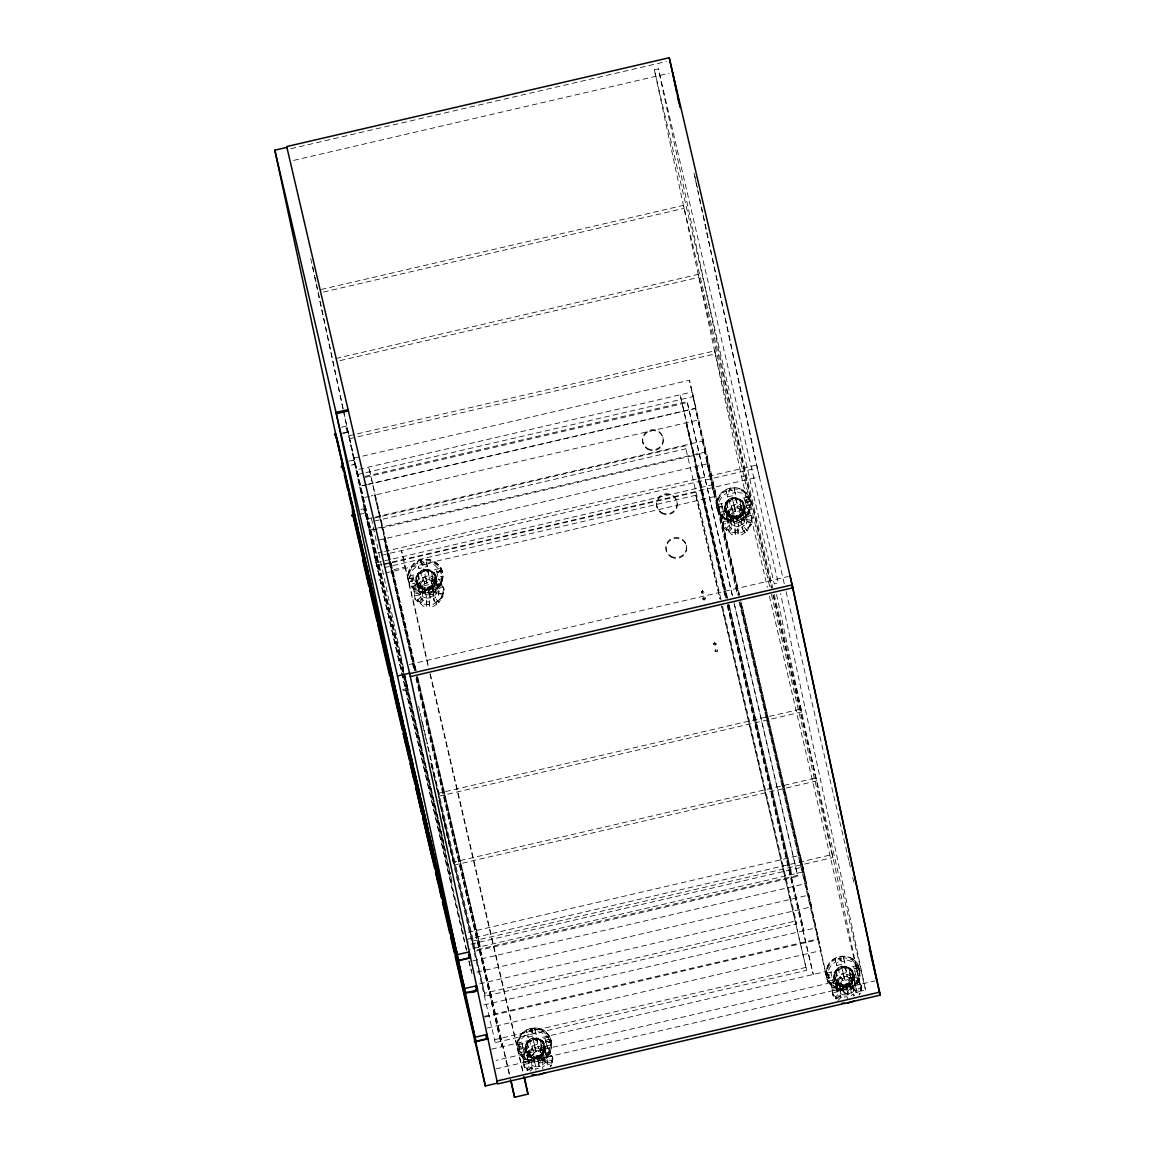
<?xml version="1.0" encoding="UTF-8"?>
<svg xmlns="http://www.w3.org/2000/svg" width="1155" height="1155" viewBox="0 0 1155 1155"><rect width="100%" height="100%" fill="white"/><g stroke="black" fill="none" stroke-linecap="round" stroke-linejoin="round"><path stroke-width="0.75" stroke-dasharray="5 3.75" d="M421.546 560.897L421.994 564.622L423.957 562.225L420.998 560.767L420.045 562.904L421.546 560.897L421.994 564.622M746.809 519.519L747.213 521.396L751.645 522.277L751.241 520.385L746.809 519.519L746.26 521.988L750.692 522.869L751.097 524.745L747.184 530.852L743.993 525.525L741.943 527.099L745.134 532.426L742.03 534.808L738.117 534.707L737.886 528.413L734.999 528.34L735.23 534.635L731.606 534.548L726.38 528.47L729.426 525.164L731.75 528.716L728.704 532.036M735.23 534.635L734.999 528.34M737.886 528.413L738.117 534.707M704.059 592.212L702.384 590.869L701.605 592.76L703.929 592.226L702.673 590.508L701.273 592.154L702.991 593.468L703.958 591.533M705.546 598.362L704.507 599.979L703.467 599.82L702.76 598.319L703.496 597.178L705.546 598.362L703.568 597.51L702.991 599.315M713.487 644.548L714.526 642.931L716.143 644.62L714.093 645.371L713.444 643.523L714.454 642.599L716.172 643.927M420.088 603.675L423.206 600.355L420.853 596.803L417.735 600.124L423.033 606.187L426.715 606.26L426.498 599.95L429.443 600.023L429.646 606.317L433.63 606.404L436.792 604.022L433.558 598.68L435.652 597.106L438.886 602.434L442.885 596.298L443.044 591.938L438.539 591.071L438.38 595.446L442.885 596.298L436.388 602.13M426.715 606.26L426.498 599.95M429.646 606.317L429.443 600.023M731.101 513.831L730.595 520.169L734.667 523.186L741.337 523.287L742.925 515.664L738.507 511.088L735.158 510.986L731.101 513.831L731.822 521.468M422.6 585.455L422.066 591.793L426.181 594.796L432.966 594.868L434.8 592.082L434.756 588.877L431.71 583.333L426.729 582.596L422.6 585.455L423.308 593.093M736.442 515.65L738.738 526.348L734.941 526.478L732.761 516.357L737.034 516.314L739.128 517.368L738.882 518.942L736.168 519.418L736.298 515.635L740.037 514.668L742.044 511.737M415.367 585.498L414.862 583.131L411.021 584.112L411.527 586.466L415.367 585.498L412.84 575.233L413.346 577.587L409.505 578.554C407.802 572.274 412.494 565.806 417.576 562.543L419.005 568.563L427.307 566.47L425.863 560.449L430.122 560.998L437.413 565.113L439.954 568.39L441.513 573.356L440.373 574.093L437.658 572.635L440.373 570.584L441.513 573.356L437.731 572.461L440.445 570.902L434.569 564.954L426.368 562.803L425.863 560.449M441.975 576.302L441.311 580.388L436.879 587.447L433.399 589.96L433.905 592.313C438.857 588.704 443.924 582.871 441.975 576.302L438.135 577.269L438.64 579.622L442.481 578.655M517.31 1044.409C517.57 1031.603 532.628 1023.936 543.615 1030.289C551.152 1034.995 554.285 1045.824 548.971 1053.288A17.224 16.704 -12.1 0 1 538.23 1060.81L525.251 1058.803L517.657 1048.437L525.251 1058.803M542.994 1062.21L543.846 1057.446L540.641 1051.96L535.747 1051.209L530.694 1057.172L532.412 1061.69L536.916 1063.654L542.994 1062.21L533.105 1054.327L530.694 1057.172M548.971 1053.288L551.209 1040.655M717.5 649.774L716.576 651.709L714.931 650.727L715.638 649.24L717.5 649.774L717.515 651.434L715.133 651.377L716.042 649.442L717.688 650.424M827.918 980.84L838.039 988.911A17.224 16.704 -12.1 0 0 857.689 981.62L859.926 968.973L858.439 965.219A17.224 16.704 -12.1 0 0 831.542 961.047A17.224 16.704 -12.1 0 0 834.025 987.453A17.224 16.704 -12.1 0 0 859.638 977.953L859.926 968.973L852.332 958.621A17.224 16.704 -12.1 0 0 827.918 980.84L838.111 989.229M546.098 1056.681L550.921 1049.621A17.224 16.704 -12.1 0 1 517.714 1048.754L518.075 1040.092L522.825 1032.714A17.224 16.704 -12.1 0 1 551.686 1045.304M716.649 503.883L719.291 495.582M825.955 972.423L828.597 964.122M523.576 1061.777L523.172 1059.9L527.662 1059.236L528.066 1061.127L523.576 1061.777L524.716 1052.869L528.571 1055.179L528.976 1057.07L525.121 1054.76M546.835 1062.196L551.282 1063.076L551.686 1064.953L547.239 1064.087L546.835 1062.196L547.383 1059.727L551.83 1060.593L552.234 1062.485L547.788 1061.604L547.383 1059.727M547.239 1064.087L547.788 1061.604M527.359 1070.57L526.954 1068.678L530.015 1065.372L530.419 1067.249L527.359 1070.57L524.457 1068.043L522.594 1055.973L528.153 1047.311L538.086 1044.077L547.744 1047.787L552.624 1056.709L550.43 1066.657L551.686 1064.953L549.52 1067.076M552.234 1062.485L552.624 1056.709M751.097 524.745L746.78 528.976L751.097 524.745L746.664 523.865L747.213 521.396M723.867 527.835L722.019 515.765L727.563 507.103L737.496 503.869L747.169 507.579L752.035 516.502L749.84 526.449L741.597 532.773L731.173 532.513L723.434 525.799L723.867 527.835L726.784 530.362L729.83 527.041L729.426 525.164M751.645 522.277L752.035 516.502M855.552 990.528L859.999 991.409L860.403 993.286L855.956 992.419L855.552 990.528L856.1 988.059L860.547 988.925L860.951 990.817L856.505 989.936L856.1 988.059M855.956 992.419L856.505 989.936M836.076 998.902L835.671 997.01L838.718 993.704L839.122 995.581L836.076 998.902L833.174 996.375L831.311 984.305L836.87 975.643L846.803 972.409L856.461 976.119L861.341 985.042L859.132 994.989L860.403 993.286M860.951 990.817L861.341 985.042M416.248 577.154L420.665 594.06L418.5 590.97L419.034 587.505L416.248 577.154L418.904 592.558L414.327 593.222L415.526 584.315L419.424 586.596L419.828 588.487L415.93 586.191M438.38 595.446L438.539 591.071M415.194 599.488L413.36 587.419L419.034 578.727L429.14 575.464L438.958 579.131L443.867 588.039L441.6 598.001L433.197 604.368L422.6 604.152L414.76 597.453L415.194 599.488L418.139 602.015L421.257 598.68L420.853 596.803M438.943 592.963L443.448 593.829L443.867 588.039M412.84 578.626L412.061 581.557L410.487 581.297L409.375 578.843L412.84 578.626L412.061 581.557L409.707 578.727M549.145 1042.748L549.924 1039.832L548.192 1039.457L546.459 1041.29L549.145 1042.748L550.256 1042.027L549.924 1039.832L546.459 1041.29M718.15 507.493L721.413 506.67L721.095 509.326L721.413 506.67L719.666 506.309L718.15 507.493L721.745 507.406L719.666 506.309M518.783 1047.109L521.107 1039.226L527.156 1033.494L526.651 1031.141A16.242 15.766 -12.1 0 0 518.277 1044.755L518.783 1047.109L522.551 1046.156L522.046 1043.788L524.067 1051.7L524.572 1054.053L520.79 1055.006L520.284 1052.653L524.067 1051.7M409.505 578.554L411.902 570.671L418.081 564.896L417.576 562.543M518.942 1049.26L519.764 1046.661L522.262 1047.296L518.942 1049.26L519.764 1046.661L520.313 1050.27L522.277 1048.74L518.942 1049.26L520.313 1050.27L518.754 1049.159M517.238 1044.091L519.88 1035.79L526.42 1029.841M532.412 1032.671L532.368 1029.668L529.106 1030.52L532.412 1032.671L530.564 1029.495L529.178 1030.838M841.114 961.003L841.085 958L837.823 958.852L841.114 961.003L839.281 957.827L837.88 959.17M725.427 505.731L727.087 519.331L727.592 515.866L725.427 505.731L726.177 502.05L728.791 499.335L732.27 497.791L736.067 497.646L738.002 508.373L741.553 509.658L739.489 498.368M727.592 515.866L728.964 512.401L726.784 502.266M736.067 497.646L739.373 499.523L741.553 509.658M732.761 516.357L729.455 514.48L731.389 525.207L728.632 522.695L727.058 512.3M739.373 499.523L742.362 501.443L743.95 511.838L745.495 515.188L743.907 504.793L746.188 518.624L743.286 507.709M739.893 500.245L736.356 498.974L732.544 499.119L729.339 501.227L729.007 500.346L726.394 503.06L725.109 506.828M527.647 1052.508L529.221 1062.903L526.016 1045.939L526.767 1042.258L529.38 1039.543L532.859 1037.999L536.656 1037.869L538.591 1048.581L542.143 1049.866L540.078 1038.576M731.389 525.207L729.325 513.917M734.941 526.478L733.006 515.765M527.373 1042.474L529.539 1052.609L527.575 1055.858L527.676 1059.554L526.016 1045.939M536.656 1037.869L539.962 1039.731L542.143 1049.866M529.914 1054.125L530.087 1056.608L527.33 1054.096L525.727 1050.429M537.032 1055.858L539.327 1066.556L535.53 1066.7L533.581 1055.973L530.044 1054.688L531.979 1065.415L529.221 1062.903M539.962 1039.731L542.951 1041.651L544.539 1052.046L546.084 1055.396L544.496 1045.015L546.763 1058.832L545.405 1062.297L542.792 1065.011L539.327 1066.556M739.778 514.091L742.203 524.803L744.816 522.089L745.581 518.407M531.979 1065.415L535.53 1066.7M834.733 974.271L836.393 987.872L836.899 984.407L834.733 974.271L835.484 970.59L838.097 967.876L841.562 966.331L845.373 966.186L847.308 976.913L850.845 978.198L848.795 966.908M836.899 984.407L838.256 980.942L836.09 970.806M845.373 966.186L848.68 968.063L850.845 978.198M838.631 982.457L838.804 984.941L836.047 982.429L834.43 978.747M845.749 984.19L848.03 994.888L844.233 995.018L842.298 984.305L838.747 983.021L840.696 993.748L837.938 991.235L836.364 980.84M848.68 968.063L851.668 969.983L853.242 980.378L854.787 983.728L853.213 973.333L855.48 987.164L854.123 990.629L851.509 993.343L849.069 982.631L845.604 984.175L848.03 994.888M840.696 993.748L844.233 995.018M852.592 976.249L852.231 981.822L849.618 984.522L849.286 983.641L845.821 985.186L846.153 986.067L842.356 986.211L839.035 984.334M416.854 577.37L417.648 573.674L420.305 570.96L427.711 569.242L429.631 579.969L433.24 581.225L431.19 569.935M419.034 587.505L420.434 584.026L418.254 573.891M427.711 569.242L431.06 571.104L433.24 581.225M420.795 585.542L420.969 588.025L418.168 585.527L416.551 581.846M428.014 587.245L430.31 597.944L426.455 598.102L424.52 587.375L420.911 586.105L422.846 596.832L420.059 594.334M431.06 571.104L434.092 573.01L435.666 583.405L437.225 586.754L435.652 576.359L437.918 590.191L436.518 593.656L433.847 596.384L431.407 585.686L427.87 587.245L430.31 597.944M422.846 596.832L426.455 598.102M435.002 579.276L434.627 584.849L431.956 587.577L431.623 586.682L428.086 588.242L428.418 589.137L424.564 589.295L421.2 587.433M828.9 974.531L827.659 977.592L829.03 978.603L831.066 977.39L827.659 977.592L828.9 974.531L831.066 977.39M746.621 517.31L746.217 515.419L750.245 513.311L750.649 515.188L746.621 517.31L745.408 515.087L749.436 512.979L743.979 508.229L742.261 512.344L739.85 511.42L739.445 509.543L741.164 505.428L744.195 506.121M739.85 511.42L741.568 507.305L741.164 505.428M744.21 521.872L741.857 510.467L743.575 506.352L742.578 502.454M547.21 1057.518L546.806 1055.627L550.82 1053.519L551.224 1055.396L547.21 1057.518L545.997 1055.295L550.011 1053.187L548.192 1049.837L544.554 1048.437L542.85 1052.552L540.439 1051.628L540.035 1049.751L541.753 1045.636L544.785 1046.329L544.279 1049.794M540.439 1051.628L542.157 1047.513L541.753 1045.636M544.799 1062.08L542.446 1050.675L544.149 1046.56L543.168 1042.662L540.41 1040.15L536.873 1038.865L533.076 1039.009L533.393 1039.89L529.928 1041.435L529.596 1040.554L526.983 1043.268L525.626 1046.733L526.377 1050.473M861.774 987.077L859.941 983.728L855.927 985.85L854.714 983.627L858.728 981.519L856.909 978.17L853.271 976.769L851.553 980.884L849.156 979.96L848.752 978.083L850.47 973.968L853.502 974.661M849.156 979.96L850.874 975.845L850.47 973.968M853.516 990.413L851.148 979.007L852.866 974.892L851.885 970.994L849.127 968.482L845.576 967.197L841.778 967.341L842.111 968.222L838.646 969.767L838.313 968.886L835.7 971.6L834.343 975.065L835.094 978.805M431.508 583.001L431.104 581.124L432.865 576.995L433.269 578.886L431.508 583.001L433.948 583.925L435.709 579.796L441.239 584.517L437.139 586.653L438.366 588.862L442.466 586.74L440.835 582.64L436.734 584.762L438.366 588.862M435.897 593.439L433.544 582.033L435.94 577.688L435.406 581.153M442.553 572.288L438.366 564.68L430.671 559.872A17.773 17.238 -12.1 0 0 413.606 563.828L410.66 567.235L408.018 575.869M852.477 982.587L848.348 985.98L846.99 988.579L844.652 986.24L847.279 984.623L848.434 985.908L846.99 988.579M839.396 985.504L841.49 981.086L847.813 979.628L852.376 985.836L847.655 993.387L845.965 993.56L839.887 988.709L839.396 985.504L841.129 990.023L845.633 991.986L847.322 991.813L852.376 985.836M748.556 502.541L749.667 500.36L748.541 499.047L748.137 502.988L746.693 502.642L746.245 499.682L748.556 502.541L746.693 502.642L749.667 500.36L748.137 502.988M857.689 981.62L859.638 977.953L854.816 985.013M437.24 588.039L442.163 580.951A16.979 16.473 -12.1 0 0 438.366 564.68L430.728 560.175A17.773 17.238 -12.1 0 0 413.663 564.145L408.812 571.552A16.979 16.473 -12.1 0 0 412.609 587.808L420.232 592.313A17.773 17.238 -12.1 0 0 437.312 588.357L442.163 580.951L437.24 588.039A17.773 17.238 -12.1 0 1 420.175 591.995L412.537 587.505A17.007 16.488 -12.1 0 1 410.675 567.235M737.034 516.314L736.168 519.418M537.075 1056.363L535.963 1058.413L538.273 1060.247L539.775 1059.02L537.075 1056.363L538.692 1059.785L537.624 1056.522L535.963 1058.413L538.692 1059.785L539.775 1059.02M434.872 585.614L436.171 583.261A10.251 9.947 -12.1 0 0 434.424 573.328L429.963 570.382A10.727 10.395 -12.1 0 0 417.677 574.223L416.377 576.576A10.251 9.947 -12.1 0 0 418.139 586.523L422.586 589.469A10.727 10.395 -12.1 0 0 434.872 585.628L430.656 589.036M728.516 491.12L729.917 488.969L732.342 490.63L732.068 491.756L729.917 488.969L728.993 492.146L728.516 491.12L732.342 490.63L729.512 489.475M722.452 517.801L724.532 514.553L724.127 512.661L727.982 514.971L728.386 516.848L724.532 514.553M727.982 514.971L729.368 512.82L725.513 510.51L725.918 512.401L729.772 514.697L728.386 516.848M528.571 1055.179L529.943 1053.028L526.102 1050.718L526.507 1052.609L530.347 1054.905L528.976 1057.07M833.838 983.093L837.678 985.388L837.274 983.511L833.434 981.201L833.838 983.093L831.744 986.341L832.279 990.109L836.783 989.46L837.144 991.943L832.64 992.607L832.235 990.716L836.74 990.066L837.144 991.943M837.678 985.388L839.064 983.237L835.224 980.942L841.042 976.466L840.638 974.589L843.107 973.781L844.897 979.859L842.428 980.667L840.638 974.589M837.274 983.511L838.66 981.36L834.82 979.05L835.224 980.942M419.424 586.596L420.839 584.444L416.941 582.149L417.345 584.026L421.243 586.321L419.828 588.487M428.245 591.562L430.743 588.963L428.245 591.562L427.09 589.151L427.87 587.245M354.224 464.483C356.375 460.181 350.6 458.203 353.228 464.411M535.747 1051.209L533.105 1054.327L543.846 1057.446M538.605 1063.481L543.659 1057.518L540.641 1051.96M429.602 594.868L434.756 588.877M728.3 530.145L731.346 526.839M528.889 1070.353L531.935 1067.047L530.015 1065.372M530.304 1071.133L532.34 1068.924L531.935 1067.047M837.592 998.685L840.652 995.379L838.718 993.704M837.996 1000.577L841.057 997.256L840.652 995.379M419.684 601.784L422.802 598.463M729.079 500.664L727.073 503.594M728.964 512.401L730.971 509.471L734.71 508.503L732.53 498.368M736.587 516.964L740.312 515.982L742.939 513.282L744.296 509.803L743.531 506.063M529.669 1040.872L527.055 1043.586L525.684 1047.051M529.539 1052.609L531.56 1049.678L535.285 1048.711L533.119 1038.576M540.843 1055.887L542.85 1052.956M838.386 969.204L835.772 971.904L834.401 975.383M838.256 980.942L840.263 978.011L844.002 977.043L841.836 966.908M849.546 984.219L852.173 981.505L853.531 978.04M420.593 572.274L417.922 575.002L416.522 578.467M420.434 584.026L422.485 581.081L426.282 580.099L423.726 568.838M431.883 587.26L434.554 584.531L435.955 581.066L435.652 576.359M438.481 600.542L442.885 596.298M743.185 514.047L739.056 517.44M543.774 1054.255L539.63 1057.648M725.918 512.401L731.736 507.926L731.332 506.049L733.122 512.127L735.605 511.319L733.8 505.24M745.134 532.426L742.347 528.976L744.398 527.402L743.993 525.525M526.507 1052.609L532.325 1048.134L531.921 1046.257L533.711 1052.335L536.18 1051.526L534.39 1045.448M544.568 1065.733L542.518 1067.307L542.922 1069.184M851.235 995.639L853.285 994.065L855.148 996.361M417.345 584.026L423.264 579.536L422.86 577.659L425.387 576.85L427.177 582.914L424.665 583.737L423.264 579.536M436.792 604.022L433.962 600.571L436.056 598.983L435.652 597.106M437.658 572.635L440.373 570.584L440.373 574.093M738.016 523.273L742.073 520.429L732.515 514.119L730.595 520.169L741.337 523.287L732.515 514.119L738.507 511.088M546.171 1056.998L538.288 1061.127M854.888 985.331L847.005 989.46M410.487 581.297L413.187 579.709L409.375 578.843M855.523 983.959L859.537 981.851L858.324 979.628L854.31 981.736L855.927 985.85M437.962 586.985L442.062 584.849M739.128 517.368L735.591 518.985L736.486 516.155L738.882 518.942M729.281 500.923L732.487 498.801L736.284 498.657L739.835 499.942L742.059 503.031M727.087 519.331L725.513 508.951M725.138 510.207L726.74 513.888L729.498 516.386L733.05 517.671L736.847 517.527L736.515 516.646L740.254 515.679L742.867 512.964L744.224 509.499M725.802 510.265L725.643 506.742M727.275 513.311L729.44 516.083L732.977 517.353L736.774 517.223M743.95 511.838L742.246 500.88M728.632 522.695L726.943 511.737M738.738 526.348L741.943 524.226M529.856 1041.131L533.336 1039.587M527.676 1059.554L526.102 1049.159M542.648 1043.239L540.482 1040.467L536.931 1039.182L533.134 1039.327M527.864 1053.519L530.015 1056.291L533.567 1057.576L537.364 1057.431M544.12 1046.271L544.814 1049.707L543.514 1053.49L540.901 1056.19L540.569 1055.309L537.104 1056.854L537.436 1057.735L533.639 1057.879L530.318 1056.017M544.539 1052.046L542.836 1041.088M539.053 1065.978L536.887 1055.843L540.627 1054.876L542.633 1051.945M537.162 1057.172L540.641 1055.627M838.573 969.464L842.053 967.919M836.393 987.872L834.82 977.491M851.365 971.572L849.199 968.8L845.648 967.515L841.851 967.659M836.567 981.851L838.732 984.623L842.284 985.894L846.081 985.764M852.838 974.603L852.996 978.126M853.242 980.378L851.553 969.42M845.879 985.504L849.358 983.959M837.938 991.235L836.234 980.277M847.77 994.311L851.249 992.766M420.795 572.534L424.333 570.974M433.702 574.28L431.522 571.508L427.913 570.238L424.058 570.397L424.39 571.292L420.853 572.851L420.521 571.956L417.85 574.685L416.464 578.164L417.215 581.903M418.702 584.935L420.896 587.707L424.491 588.978L428.361 588.819M435.868 577.37L433.486 573.27M435.666 583.405L433.977 572.447M428.159 588.559L431.696 587M430.05 597.366L433.573 595.807M427.177 582.914L425.791 578.727L429.588 577.5L433.269 578.886M424.665 583.737L424.26 581.846L426.773 581.037M732.718 510.236L735.201 509.427M533.307 1050.444L535.776 1049.635M844.493 977.967L842.024 978.776L842.428 980.667M844.738 987.049L848.434 985.908M364.662 513.167C365.904 508.575 361.977 508.099 363.349 513.195M347.309 432.201C343.598 421.488 350.658 434.684 342.876 432.937M532.368 1029.668L529.106 1030.52L532.657 1031.964M841.085 958L837.823 958.852L841.374 960.296M426.801 564.116L418.5 566.21L419.005 568.563M409 576.201L439.954 568.39M727.506 496.953L735.663 494.889L735.158 492.535L727 494.585L727.506 496.953L726.076 490.933A16.257 15.766 -12.1 0 0 717.688 504.533L718.193 506.901L721.976 505.933L721.471 503.58L723.478 511.492L723.983 513.845L720.215 514.798L719.709 512.445L723.478 511.492M440.459 570.743L436.619 571.711L436.114 569.357L438.64 579.622M717.688 504.533L748.122 496.852L748.628 499.205L744.845 500.158L746.866 508.07L750.635 507.117L750.144 504.749L746.361 505.717L746.866 508.07M432.461 586.292L432.966 588.646L424.679 590.739L424.174 588.386L432.461 586.292L433.399 589.96M740.817 514.697L741.322 517.065L733.165 519.115L732.66 516.761L740.817 514.697L742.261 520.717A16.257 15.766 -12.1 0 0 750.635 507.117M528.095 1037.161L536.252 1035.097L535.747 1032.743L527.59 1034.808L528.095 1037.161L526.651 1031.141M518.277 1044.755L548.712 1037.06L549.217 1039.413L545.434 1040.366L547.441 1048.278L551.224 1047.325L550.718 1044.972L546.936 1045.925L547.441 1048.278M836.812 965.493L844.969 963.429L844.464 961.076L836.307 963.126L836.812 965.493L835.368 959.473A16.257 15.766 -12.1 0 0 826.98 973.073L827.485 975.441L831.268 974.474L830.763 972.12L833.289 982.385L829.507 983.338L829.001 980.985L832.784 980.032L833.289 982.385M826.98 973.073L857.414 965.392L857.92 967.746L854.151 968.699L853.646 966.345L856.158 976.61L859.941 975.657L859.436 973.29L855.653 974.257L856.158 976.61M541.406 1054.919L541.912 1057.273L533.754 1059.323L533.249 1056.969L541.406 1054.919L542.836 1060.94A16.242 15.766 -12.1 0 0 551.224 1047.325M850.123 983.237L850.629 985.605L842.471 987.655L841.966 985.302L850.123 983.237L851.553 989.272A16.257 15.766 -12.1 0 0 859.941 975.657M290.858 148.692L666.377 61.518M654.351 69.791L658.379 68.852L778.297 582.957L774.269 583.881L654.351 69.791L741.597 476.798L767.382 587.332M293.587 160.415L669.106 73.227M321.104 289.501L683.515 205.359L772.753 587.953M323.487 292.042L684.135 208.319L683.515 205.359M335.888 358.483L698.299 274.341L771.396 587.938M340.032 360.62L698.934 277.301L698.299 274.341M341.461 427.249L346.644 426.036L403.802 670.954M342.761 433.255L347.929 432.057M348.94 435.796L714.7 350.875L769.981 587.794M349.575 438.741L715.335 353.834L714.7 350.875M353.892 458.145L360.923 456.514M362.684 456.11L689.463 380.24L739.676 595.547M348.738 461.163L353.921 459.964L404.135 675.227M351.337 465.147L354.859 464.339M357.415 474.561L692.971 396.656L689.463 380.24M364.98 476.394L687.11 401.608L732.544 596.37M365.182 477.376L687.326 402.59L687.11 401.608M366.828 484.58L359.797 486.212L403.023 671.459M368.589 484.162L695.368 408.307L738.983 595.316M367.175 484.638L360.143 486.269L356.635 469.854L692.192 391.964L695.714 408.365L368.777 484.263M369.557 496.289L362.54 497.921L369.571 530.737L705.128 452.847L698.096 420.016L371.159 495.914M360.909 509.442L364.359 508.648L463.516 934.337M358.887 514.509L365.298 513.022M366.842 519.028L373.859 517.397M375.62 516.992L702.399 441.123L695.368 408.307M373.816 518.147L685.218 445.859L721.023 599.561M374.451 521.093L685.853 448.804L685.218 445.859M369.181 529.972L704.738 452.067L738.146 595.258M382.81 551.859L374.047 553.895L466.461 949.641M384.572 551.455L756.583 465.09L784.447 584.56M741.597 476.798L745.625 475.86L658.379 68.852M376.227 562.788L711.783 484.898L704.738 452.067M382.045 564.376L376.775 565.604L343.598 410.891M383.792 563.972L759.311 476.798L699.006 195.484M383.778 564.622L695.18 492.333L720.128 599.257M384.413 567.581L695.815 495.278L695.18 492.333M414.977 670.29L391.617 570.137L405.044 567.033L401.521 550.617L428.577 666.579M409.332 664.5L788.36 576.504M402.647 689.492L407.816 688.293M402.951 690.791L408.119 689.593L404.726 673.726M439.232 796.127L801.642 712L801.007 709.04L438.597 793.182L439.232 796.127L427.364 745.235M454.031 865.109L816.426 780.982L815.791 778.022L453.395 862.164L454.031 865.109L440.286 806.002M468.165 932.388L800.271 855.292L803.793 871.707L469.955 949.208M466.447 939.477L832.206 854.556L832.842 857.515L467.082 942.422M470.966 944.097L803.014 867.001L741.322 602.564M797.629 875.346L475.485 950.132L475.701 951.114L797.845 876.327L734.19 603.386M472.727 960.917L806.522 883.416L803.014 867.001M476.798 972.164L808.919 895.067L828.063 983.367L496.015 1060.449M479.599 983.872L811.647 906.776L740.629 602.318M485.273 996.144L484.638 993.199L796.04 920.896L796.676 923.856L485.273 996.144L435.392 782.282M483.844 1004.994L815.95 927.884M484.465 1016.328L818.289 938.827M484.883 1017.093L818.678 939.607L739.893 601.842M487.222 1028.037L821.032 950.551L739.778 602.26M806.002 967.37L494.6 1039.673L495.235 1042.619L806.638 970.33L721.76 606.274M491.496 1049.159L825.334 971.658M496.029 1068.88L875.057 980.884M769.432 596.11L861.529 990.889L865.557 989.965L780.563 593.526M419.251 595.056L414.674 595.72L414.27 593.843L418.846 593.165L419.251 595.056L418.5 590.667L413.923 591.346L414.327 593.222M727.491 520.919L727.087 519.028L722.582 519.678L722.987 521.569L727.491 520.919L727.838 523.403L723.333 524.067L722.929 522.176L727.433 521.526L727.838 523.403M836.783 989.46L836.379 987.568L831.874 988.232L832.279 990.109M528.427 1063.625L528.023 1061.734L523.518 1062.398L523.922 1064.275L528.427 1063.625L527.662 1059.236M427.09 589.151L430.743 588.963L428.057 587.751L424.275 587.967M424.13 570.714L427.985 570.556L431.595 571.826L434.381 574.324L435.334 577.948M429.877 579.362L426.282 580.099M732.14 497.228L734.436 507.926L738.233 507.781M841.446 965.768L843.742 976.466L847.539 976.322M842.067 984.897L845.604 984.175M532.729 1037.435L535.025 1048.134L538.822 1047.989M533.35 1056.565L536.887 1055.843M426.902 601.842L429.848 601.899M426.31 604.383L429.241 604.44M735.403 530.217L738.29 530.289M538.475 1068.62L535.588 1068.548L535.992 1070.44M424.463 569.675L429.891 570.065L434.352 573.01A10.236 9.919 -12.1 0 1 436.085 582.986L432.923 587.274A10.727 10.409 -12.1 0 1 422.513 589.151L418.067 586.206A10.251 9.947 -12.1 0 1 416.32 576.273L419.482 571.942A10.742 10.409 -12.1 0 1 429.891 570.065M732.876 498.079L738.218 498.484M842.168 966.62L847.525 967.024M533.451 1038.287L538.808 1038.692M425.112 592.039L420.853 591.49L413.562 587.39L411.021 584.112M530.636 1028.268L543.615 1030.289L549.65 1036.569M437.976 593.555L442.481 594.421M546.517 1041.117L550.256 1042.027L548.192 1039.457M857.92 967.746A16.257 15.766 -12.1 0 0 844.031 959.762L843.525 957.408L851.596 959.574L857.414 965.392M549.217 1039.413A16.242 15.766 -12.1 0 0 535.314 1031.429L534.808 1029.076L542.879 1031.242L548.712 1037.06M432.966 594.868L422.066 591.793L424.044 585.729L430.483 584.242L432.042 584.906L434.8 592.082M433.731 583.318L431.407 585.686M731.62 524.615L735.172 525.886M851.351 980.277L849.069 982.631M431.104 581.124L433.544 582.033M741.568 507.305L737.944 505.919L734.205 507.132L735.605 511.319M739.445 509.543L741.857 510.467M850.874 975.845L847.236 974.459L843.511 975.672L844.897 979.859M848.752 978.083L851.148 979.007M542.157 1047.513L538.519 1046.127L534.794 1047.34L536.18 1051.526M540.035 1049.751L542.446 1050.675M430.829 589.122L428.057 587.751L429.198 591.331M728.805 520.688L721.283 516.155A17.224 16.704 -12.1 0 1 723.983 491.106A17.224 16.704 -12.1 0 1 749.133 496.679L751.097 505.096A17.224 16.704 -12.1 0 1 728.805 520.688L721.283 516.155L717.067 508.229M744.874 506.164L744.932 506.482A10.395 10.092 -12.1 0 1 731.101 517.844L726.712 514.885M854.166 974.719L854.238 975.022A10.395 10.092 -12.1 0 1 840.407 986.384L836.018 983.425M545.449 1046.387L545.521 1046.69A10.395 10.092 -12.1 0 1 531.69 1058.052L527.301 1055.092M418.139 586.523L422.586 589.469M844.652 986.24L847.409 988.117L847.279 984.623M845.965 993.56L839.887 988.709L841.822 982.66L847.655 993.387M421.257 598.68L423.206 600.355M729.83 527.041L731.75 528.716M839.122 995.581L841.057 997.256M832.741 994.34L837.895 998.815M530.419 1067.249L532.34 1068.924M524.024 1066.007L530.463 1071.595M743.026 490.081L750.62 500.433L748.397 513.08L741.857 519.043L737.641 520.602L724.661 518.595L718.627 512.3A17.224 16.704 -12.1 0 1 743.026 490.081L746.549 493.142M852.332 958.621L855.841 961.682M433.472 580.633L436.272 583.145M741.784 509.066L744.542 511.578M851.091 977.606L853.834 980.119M542.374 1049.274L545.131 1051.786M748.628 499.205L742.795 493.387L734.724 491.222L734.219 488.868A16.257 15.766 -12.1 0 1 748.122 496.852M851.986 970.301L849.921 968.222L853.43 972.524M436.056 598.983L438.886 602.434M744.398 527.402L747.184 530.852M411.527 586.466L414.068 589.743L425.618 594.406L424.174 588.386M720.215 514.798L722.727 518.09L734.104 522.782L732.66 516.761M702.789 598.665L704.435 599.647L705.344 597.713M442.466 586.74L444.314 590.075M750.649 515.188L752.468 518.537M746.217 515.419L745.004 513.195L749.032 511.088L749.436 512.979M551.224 1055.396L553.057 1058.745M546.806 1055.627L545.593 1053.403L549.607 1051.295L550.011 1053.187M741.77 501.703L743.315 505.067M727.679 519.071L729.224 522.435M851.076 970.243L852.621 973.607M836.985 987.612L838.53 990.976M542.359 1041.911L543.904 1045.275M528.268 1059.279L529.813 1062.643M701.316 592.14L701.677 593.093M422.86 577.659L424.26 581.846M731.736 507.926L733.122 512.127M532.325 1048.134L533.711 1052.335M746.361 505.717L744.34 497.805L744.845 500.158M734.219 488.868L735.663 494.889M843.525 957.408L844.969 963.429M721.976 505.933L723.983 513.845M841.966 985.302L843.395 991.322A16.257 15.766 -12.1 0 1 829.507 983.338M426.368 562.803L427.307 566.47M432.966 588.646L433.905 592.313M546.936 1045.925L544.929 1038.013L545.434 1040.366M534.808 1029.076L536.252 1035.097M533.249 1056.969L534.693 1062.99A16.242 15.766 -12.1 0 1 520.79 1055.006M522.551 1046.156L524.572 1054.053M786.093 591.591L848.809 860.417M849.214 862.179L850.441 867.448M852.708 877.425L853.949 882.694M774.211 594.406L801.642 712M745.625 475.86L771.829 588.155M773.46 595.172L865.557 989.965M773.027 594.955L816.426 780.982M749.133 496.679L751.097 505.096M858.439 965.219L860.403 973.636M771.425 594.262L832.842 857.515M692.971 396.656L739.099 594.406M740.745 601.423L806.522 883.416M702.399 441.123L738.247 594.825M711.783 484.898L737.41 594.767M739.041 601.784L828.063 983.367M687.326 402.59L732.342 595.59M733.988 602.607L797.845 876.327M727.607 598.348L680.107 394.765L727.029 597.207M729.238 605.364L791.709 874.508L728.661 604.224M726.899 598.117L686.012 422.817L726.177 597.64M728.545 605.133L803.866 930.699L727.809 604.643M726.062 598.059L695.397 466.591L725.326 597.568M727.708 605.076L813.25 974.459L727.376 606.346M722.655 606.577L796.676 923.856M695.815 495.278L719.94 598.709M721.572 605.725L806.638 970.33M430.209 673.61L523.258 1072.446M405.044 567.033L428.404 667.171M430.035 674.202L523.085 1073.053M416.204 670.636L368.705 467.053L415.627 669.496M417.836 677.667L480.307 946.797L417.258 676.527M415.511 670.405L374.61 495.12L414.775 669.929M417.143 677.422L492.463 1002.988L416.406 676.931M415.15 669.698L388.094 553.736L391.617 570.137M416.782 676.729L509.831 1075.565M416.623 677.321L509.658 1076.171M414.659 670.348L383.994 538.88L413.938 669.871M416.305 677.364L501.848 1046.748L415.973 678.635M418.601 706.239L419.828 711.509M420.232 713.256L475.701 951.114M421.402 719.464L422.629 724.734M422.86 725.932L427.133 744.037M431.479 765.317L434.338 777.575M434.756 779.336L484.638 993.199M430.887 763.007L433.342 773.518M433.746 775.279L434.973 780.535M438.871 800.184L440.098 805.439M442.481 816.498L495.235 1042.619M405.376 677.797L444.011 843.453M347.078 428.144L446.292 854.209M404.322 676.411L450.551 874.205M403.427 673.221L450.45 874.797M450.869 876.558L452.081 881.814M468.988 961.119L470.778 968.554M470.966 968.915L472.236 975.065M466.49 950.421L374.682 556.84L757.218 468.035L694.011 173.221M468.944 960.96L471.399 971.499M694.862 176.152L695.989 181.422M696.364 183.183L698.631 193.737M776.535 594.464L861.529 990.889M858.324 979.628L858.728 981.519M851.827 979.931L854.123 990.629M853.285 994.065L853.689 995.942M851.553 989.272L851.047 986.904A16.257 15.766 -12.1 0 0 859.436 973.29M849.214 982.645L851.509 993.343M845.012 966.215L847.308 976.913M746.26 521.988L746.664 523.865M847.597 998.83L847.192 996.953L844.291 996.881L844.695 998.772M742.535 511.391L744.816 522.089M842.298 984.305L844.478 994.426M742.261 520.717L741.755 518.364A16.257 15.766 -12.1 0 0 750.144 504.749M838.097 967.876L840.537 978.588M739.907 514.105L740.312 515.982M835.368 959.473L835.874 961.826A16.257 15.766 -12.1 0 0 827.485 975.441M735.706 497.675L738.002 508.373M741.943 527.099L742.347 528.976M838.66 981.36L839.064 983.237M835.484 970.59L837.649 980.725M736.298 515.635L738.478 525.77M728.791 499.335L731.231 510.048M726.076 490.933L726.582 493.286A16.257 15.766 -12.1 0 0 718.193 506.901M729.368 512.82L729.772 514.697M726.177 502.05L728.357 512.185M726.38 528.47L726.784 530.362M676.888 501.4L677.061 502.223M686.272 545.16L686.445 545.983M662.912 437.413L663.086 438.236M656.747 506.078L656.935 506.901M666.132 549.838L666.305 550.661M642.772 442.076L642.96 442.899M543.11 1051.599L545.405 1062.297M443.044 591.938L443.448 593.829M440.835 582.64L441.239 584.517M542.836 1060.94L542.33 1058.572A16.242 15.766 -12.1 0 0 550.718 1044.972M540.352 1054.298L542.792 1065.011M536.295 1037.883L538.591 1048.581M434.222 582.972L436.518 593.656M533.581 1055.973L535.761 1066.108M529.38 1039.543L531.82 1050.256M431.551 585.686L433.847 596.384M427.35 569.271L429.631 579.969M433.558 598.68L433.962 600.571M529.943 1053.028L530.347 1054.905M526.767 1042.258L528.932 1052.393M425.387 576.85L425.791 578.727M424.52 587.375L426.686 597.51M420.305 570.96L422.744 581.658M420.839 584.444L421.243 586.321M417.648 573.674L419.814 583.809M418.37 583.376L420.665 594.06M417.735 600.124L418.139 602.015M371.448 518.508L404.351 671.965M312.702 266.718L314.579 275.511M314.954 277.258L316.095 282.542M316.47 284.303L343.223 409.13M310.724 258.489L342.862 408.408M343.237 410.169L374.798 557.331M836.379 987.568L836.74 990.066M832.64 992.607L833.174 996.375M727.087 519.028L727.433 521.526M523.922 1064.275L524.457 1068.043M715.97 643.263L715.061 645.212L713.444 643.523M525.41 1045.723L525.511 1049.419M855.379 983.468L855.48 987.164M834.127 974.055L834.213 977.751M746.087 514.928L746.188 518.624M724.82 505.515L724.921 509.211M546.676 1055.136L546.763 1058.832M437.832 586.495L437.918 590.191M828.972 974.849L829.03 978.603M840.407 986.384A10.395 10.092 -12.1 0 1 837.361 969.175A10.395 10.092 -12.1 0 1 854.238 975.022M842.905 988.969A16.257 15.766 -12.1 0 1 829.001 980.985M434.8 561.633A17.022 16.517 -12.1 0 1 440.171 584.632M733.598 520.429A16.257 15.766 -12.1 0 1 719.695 512.445M731.101 517.844A10.395 10.092 -12.1 0 1 728.054 500.635A10.395 10.092 -12.1 0 1 744.932 506.482M534.188 1060.637A16.242 15.766 -12.1 0 1 520.284 1052.653M531.69 1058.052A10.395 10.092 -12.1 0 1 528.644 1040.843A10.395 10.092 -12.1 0 1 545.521 1046.69M545.564 1049.014L543.702 1053.938A10.395 10.092 -12.1 0 1 526.68 1054.082A10.395 10.092 -12.1 0 1 532.571 1038.489A10.395 10.092 -12.1 0 1 545.564 1049.014M744.975 508.806L743.113 513.73A10.395 10.092 -12.1 0 1 726.105 513.874A10.395 10.092 -12.1 0 1 731.981 498.267A10.395 10.092 -12.1 0 1 744.975 508.806M854.281 977.347L852.419 982.27A10.395 10.092 -12.1 0 1 835.397 982.414A10.395 10.092 -12.1 0 1 841.288 966.822A10.395 10.092 -12.1 0 1 854.281 977.347M858.641 968.164L857.847 971.081L855.985 971.182L855.552 968.222L858.641 968.164L857.429 971.528L855.552 968.222L857.847 971.081L855.985 971.182L855.624 968.54L858.641 968.164M423.957 562.225L421.416 564.246L420.998 560.767L423.957 562.225M707.481 463.776L371.91 541.681L378.956 574.511L714.512 496.607L707.481 463.776M670.867 556.883A10.337 10.02 -12.1 0 0 686.691 548.596A10.337 10.02 -12.1 0 0 671.575 539.5A10.337 10.02 -12.1 0 0 670.867 556.883M670.694 556.06A10.337 10.02 -12.1 0 0 686.518 547.773A10.337 10.02 -12.1 0 0 671.402 538.678A10.337 10.02 -12.1 0 0 670.694 556.06M661.483 513.109A10.337 10.02 -12.1 0 0 677.306 504.836A10.337 10.02 -12.1 0 0 662.19 495.74A10.337 10.02 -12.1 0 0 661.483 513.109M661.31 512.3A10.337 10.02 -12.1 0 0 677.133 504.013A10.337 10.02 -12.1 0 0 662.017 494.918A10.337 10.02 -12.1 0 0 661.31 512.3M647.507 449.122A10.337 10.02 -12.1 0 0 663.331 440.835A10.337 10.02 -12.1 0 0 648.215 431.739A10.337 10.02 -12.1 0 0 647.507 449.122M647.334 448.299A10.337 10.02 -12.1 0 0 663.158 440.012A10.337 10.02 -12.1 0 0 648.042 430.916A10.337 10.02 -12.1 0 0 647.334 448.299"/><path stroke-width="1.5" d="M457.207 955.43L335.773 434.886C333.694 436.532 334.445 431.782 336.018 434.525M449.367 925.169L464.902 991.784C467.125 993.574 479.354 992.188 475.586 986.413C480.292 987.554 475.557 993.935 471.11 991.625M375.173 611.111L475.34 1040.511L476.033 1041.305L486.544 1038.821L485.894 1035.4L486.659 1035.082L487.323 1038.98M545.709 1072.649L538.706 1074.915M854.426 1000.981L847.424 1003.247M470.128 957.971L469.421 953.943L468.526 954.232L469.19 957.842L458.679 960.339L457.972 959.502L335.325 433.688M342.414 467.414C340.292 468.353 341.707 464.223 342.631 466.793M352.853 516.097C351.481 517.05 351.163 514.293 352.694 514.711M410.314 676.613L792.85 587.808L669.25 57.75L286.714 146.555L409.678 673.668L792.215 584.863L880.182 995.148L497.632 1083.953L409.563 673.177L397.479 675.978L457.221 954.651L469.305 951.85M457.293 955.416L334.56 428.852L274.818 150.179L286.902 147.378M396.05 692.394L336.004 412.436L348.088 409.621M348.391 410.92L336.307 413.735L397.479 675.978M470.59 957.87L458.42 960.686C457.322 962.216 456.081 959.228 457.972 959.502M457.539 958.78L464.498 988.565L476.582 985.764M464.902 991.784C462.982 991.553 464.195 994.542 465.35 992.968L477.52 990.138M487.02 1034.447L474.936 1037.262L465.436 992.939M487.959 1038.836L475.788 1041.651C474.604 1043.21 473.492 1040.28 475.34 1040.511M497.011 1080.993L879.547 992.188M455.113 956.239L485.374 1085.945L497.444 1083.145M510.481 1079.68L514.581 1097.25L528.008 1094.132L524.486 1077.716M842.111 1003.117L844.536 1003.175M532.195 1074.756L535.819 1074.857M417.33 790.092L412.393 769.1L419.741 800.646L418.168 793.586M420.651 804.082L423.134 814.578M425.213 823.313L428.938 839.05M438.063 877.526L439.304 882.781M458.391 963.212L461.293 975.455M432.345 858.078L422.831 817.769L434.67 868.618M435.666 872.083L438.164 882.593M440.243 891.357L441.903 898.359M442.726 901.867L443.968 907.123M453.106 945.656L454.348 950.912M464.324 992.939L469.305 1013.96M470.128 1017.468L471.789 1024.471M869.296 948.269L880.182 995.148M523.908 1076.561L528.008 1094.132M274.818 150.179L336.004 412.436M336.841 438.034L340.523 453.8M341.331 457.308L342.977 464.324M343.786 467.833L349.922 494.123M350.745 497.617L355.639 518.653M356.462 522.161L358.093 529.163M358.916 532.672L360.143 537.927M360.966 541.435L362.598 548.452M363.406 551.96L368.315 572.981M369.138 576.489L370.769 583.506M371.592 587.014L372.82 592.27M373.628 595.778L375.274 602.78M376.082 606.288L380.991 627.324M381.814 630.832L387.95 657.123M388.759 660.617L390.404 667.633M391.213 671.142L400.626 711.451M401.435 714.959L403.081 721.962M403.889 725.47L407.571 741.25M408.394 744.758L410.025 751.761M410.848 755.269L413.288 765.779M414.111 769.288L415.742 776.304M416.565 779.798L420.247 795.578M421.07 799.087L422.701 806.089M423.51 809.597L428.418 830.633M429.241 834.141L432.923 849.907M433.731 853.415L435.377 860.432M436.186 863.94L441.094 884.961M443.145 893.725L448.053 914.76M448.862 918.268L450.508 925.285M451.316 928.779L454.998 944.559M455.821 948.067L458.679 960.339M458.232 961.061L460.686 971.572M462.736 980.335L465.595 992.607M342.241 464.512L343.468 469.767M346.745 483.801L348.377 490.803M354.917 518.855L356.144 524.11M361.876 548.639L363.103 553.909M366.366 567.928L367.997 574.93M374.552 602.982L375.765 608.237M379.042 622.256L380.674 629.273M381.497 632.767L382.724 638.036M387.214 657.311L388.86 664.327M394.173 687.11L395.4 692.365M406.849 741.438L408.48 748.454M413.793 771.237L415.02 776.492M419.525 795.766L421.156 802.783M426.469 825.565L428.924 836.09M434.655 860.619L435.868 865.875M439.145 879.908L440.777 886.91M447.317 914.962L448.544 920.217M454.276 944.747L455.503 950.016M342.241 465.97L343.468 471.226M344.277 474.734L347.958 490.514M348.781 494.008L351.236 504.533M352.058 508.041L356.144 525.568M356.953 529.062L359.407 539.587M360.23 543.095L363.912 558.861M364.72 562.37L367.593 574.641M368.402 578.15L375.765 609.696M376.588 613.19L383.936 644.75M384.759 648.244L391.718 678.043M392.527 681.551L399.89 713.097M400.713 716.605L416.248 783.206M417.056 786.714L428.924 837.534M429.732 841.042L441.6 891.877M442.408 895.385L448.544 921.676M352.275 511.448L359.638 542.994M360.447 546.503L366.583 572.793M367.406 576.302L372.314 597.337M373.123 600.831L379.259 627.122M380.082 630.63L391.935 681.464M392.758 684.973L398.879 711.263M399.702 714.757L407.065 746.303L405.521 739.301M420.55 804.154L439.362 884.773M440.185 888.282L452.038 939.102M452.861 942.61L476.033 1041.305M464.339 992.578L470.561 1018.854M471.283 1022.377L474.243 1034.62M474.965 1038.143L485.374 1085.945M353.098 516.458L374.35 607.602M362.713 560.132L368.849 586.422M369.658 589.931L377.021 621.477M377.844 624.985L389.697 675.819M390.52 679.313L402.373 730.148M403.196 733.656L409.318 759.947M410.14 763.455L415.049 784.476M415.858 787.984L421.994 814.275L415.93 787.869M435.493 872.112L441.629 898.402M442.437 901.911L449.8 933.457M450.623 936.965L454.29 952.745M378.046 620.148L379.259 625.404M384.918 649.933L387.344 660.443M392.989 684.987L395.414 695.498M397.435 704.261L399.053 711.263M399.861 714.772L403.499 730.538M396.468 703.467L398.085 710.498M403.355 733.367L405.795 743.907M410.256 763.253L413.909 779.076M790.121 576.1L876.804 980.48M672.614 72.418L680.165 107.588M669.25 57.75L676.671 92.357M677.422 95.865L678.938 102.896M511.059 1080.835L514.581 1097.25M458.521 960.671L464.498 988.565M335.86 434.858L337.347 441.831M411.555 765.592L407.874 749.812L411.584 765.592"/></g></svg>
